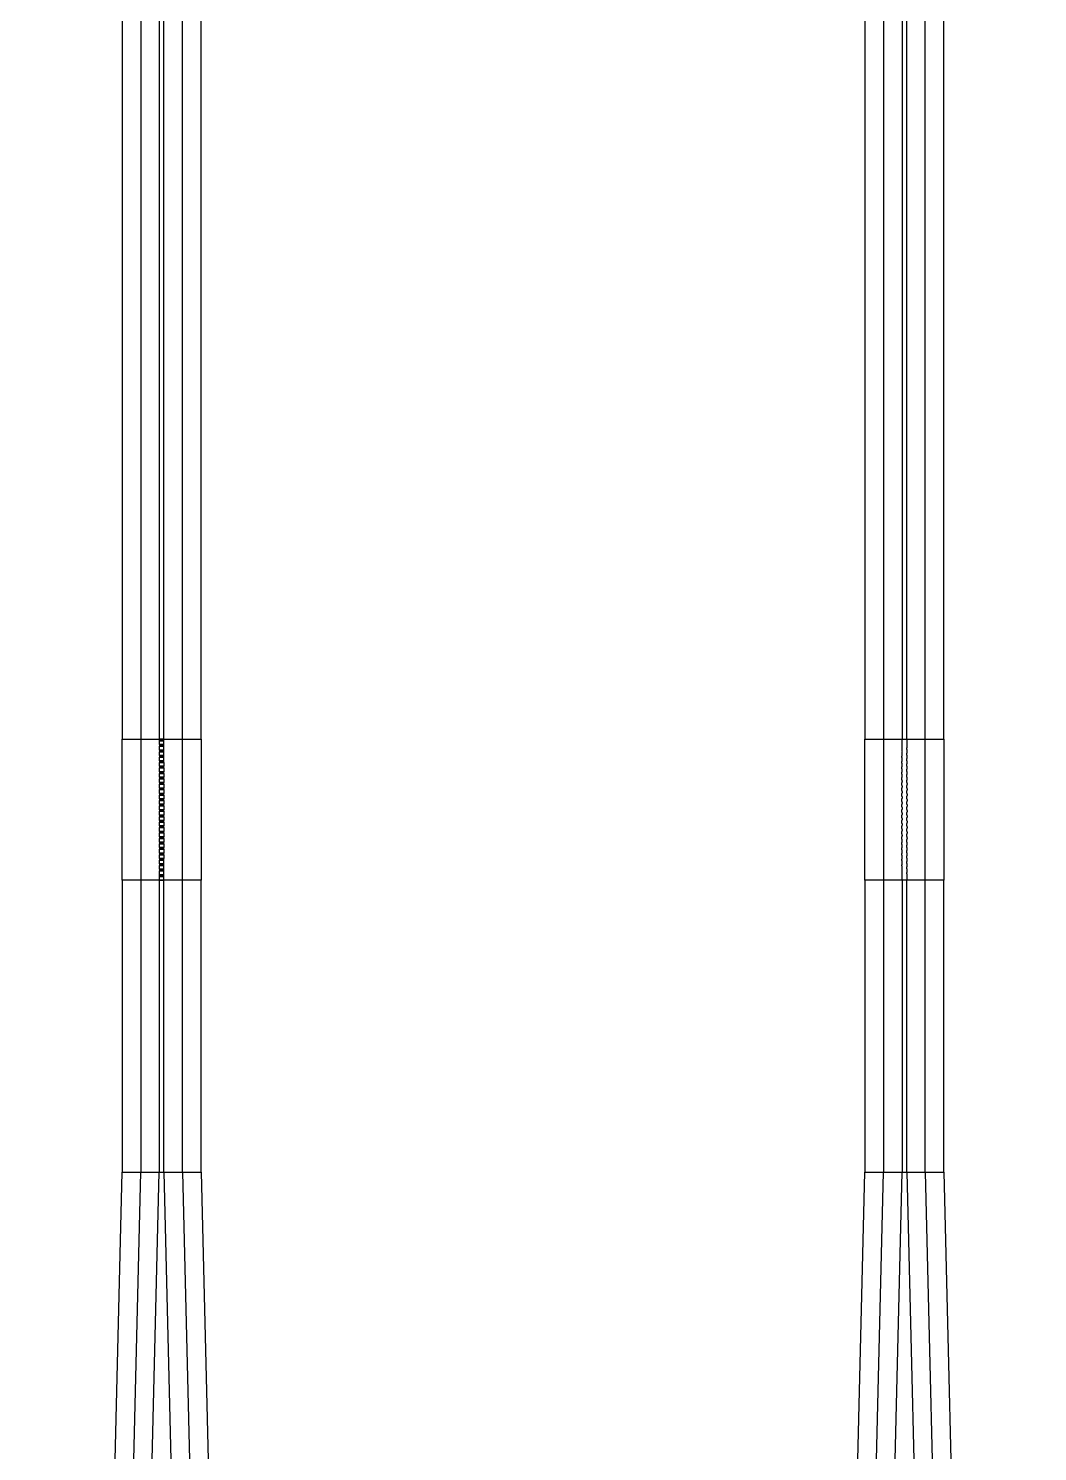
# Model space of a CAD drawing. Extents: x -11 to 251, y -478 to 442.
# Drawn here: x 49.2 to 130.8, y -132.6 to -17.6 of the extents above; entities that cross this region are included whole.
import ezdxf

# ---------------------------------------------------------------- set-up
doc = ezdxf.new("R2010")
doc.units = 0

msp = doc.modelspace()

# ---------------------------------------------------------------- linework, layer by layer
at = {"layer": 'HBSiProtectLayer'}
for points in [[(58.3135, -110), (61.6865, -110), (61.6865, 110), (58.3135, 110)], [(118.3135, -110), (121.6865, -110), (121.6865, 110), (118.3135, 110)], [(61.6865, -110), (69.254, -421), (69.254, -440.987), (50.746, -440.987), (50.746, -421), (58.3135, -110)], [(121.6865, -110), (129.254, -421), (129.254, -440.987), (110.746, -440.987), (110.746, -421), (118.3135, -110)]]:
    msp.add_lwpolyline(points, close=True, dxfattribs=at)
at = {"layer": 'NegLayer'}
for points in [[(56.8135, -75), (63.1865, -75), (63.1865, 75), (56.8135, 75)], [(116.8135, -75), (123.1865, -75), (123.1865, 75), (116.8135, 75)], [(56.8135, -75), (63.1865, -75), (63.1865, -86.388), (56.8135, -86.388)], [(116.8135, -75), (123.1865, -75), (123.1865, -86.388), (116.8135, -86.388)], [(56.8135, -110), (63.1865, -110), (63.1865, -86.388), (56.8135, -86.388)], [(116.8135, -110), (123.1865, -110), (123.1865, -86.388), (116.8135, -86.388)], [(63.1865, -110), (70.754, -421), (70.754, -442.487), (49.246, -442.487), (49.246, -421), (56.8135, -110)], [(123.1865, -110), (130.754, -421), (130.754, -442.487), (109.246, -442.487), (109.246, -421), (116.8135, -110)]]:
    msp.add_lwpolyline(points, close=True, dxfattribs=at)
at = {"layer": 'SiLayer'}
for points in [[(59.8135, -75), (60.1865, -75), (60.1865, 75), (59.8135, 75)], [(119.8135, -75), (120.1865, -75), (120.1865, 75), (119.8135, 75)], [(59.8117, -75.876), (60.1883, -75.876), (60.1883, -75.5694), (59.8117, -75.5694)], [(59.8135, -75.1314), (60.1865, -75.1314), (60.1865, -75), (59.8135, -75)], [(59.8135, -75.438), (60.1865, -75.438), (60.1865, -75.1314), (59.8135, -75.1314)], [(59.8173, -75.5694), (60.1827, -75.5694), (60.1827, -75.438), (59.8173, -75.438)], [(59.8209, -76.0074), (60.1791, -76.0074), (60.1791, -75.876), (59.8209, -75.876)], [(119.8135, -75), (120.1865, -75), (120.1865, -75.01), (120.1865, -75.02), (120.1866, -75.03), (120.1866, -75.04), (120.1867, -75.05), (120.1868, -75.06), (120.1869, -75.07), (120.187, -75.08), (120.1871, -75.09), (120.1872, -75.1), (120.1873, -75.11), (120.1873, -75.12), (120.1874, -75.13), (120.1874, -75.14), (120.1874, -75.15), (120.1873, -75.16), (120.1873, -75.17), (120.1872, -75.18), (120.187, -75.19), (120.1869, -75.2), (120.1867, -75.21), (120.1865, -75.22), (120.1863, -75.23), (120.186, -75.24), (120.1858, -75.25), (120.1855, -75.26), (120.1853, -75.27), (120.185, -75.28), (120.1848, -75.29), (120.1846, -75.3), (120.1845, -75.31), (120.1843, -75.32), (120.1843, -75.33), (120.1842, -75.34), (120.1842, -75.35), (120.1843, -75.36), (120.1844, -75.37), (120.1846, -75.38), (120.1848, -75.39), (120.1851, -75.4), (120.1854, -75.41), (120.1858, -75.42), (120.1862, -75.43), (120.1866, -75.44), (120.1871, -75.45), (120.1875, -75.46), (120.188, -75.47), (120.1884, -75.48), (120.1888, -75.49), (120.1892, -75.5), (120.1895, -75.51), (120.1898, -75.52), (120.1901, -75.53), (120.1902, -75.54), (120.1903, -75.55), (120.1903, -75.56), (120.1903, -75.57), (120.1901, -75.58), (120.1899, -75.59), (120.1896, -75.6), (120.1892, -75.61), (120.1887, -75.62), (120.1882, -75.63), (120.1876, -75.64), (120.187, -75.65), (120.1864, -75.66), (120.1857, -75.67), (120.1851, -75.68), (120.1844, -75.69), (120.1838, -75.7), (120.1832, -75.71), (120.1827, -75.72), (120.1823, -75.73), (120.1819, -75.74), (120.1816, -75.75), (120.1814, -75.76), (120.1813, -75.77), (120.1814, -75.78), (120.1815, -75.79), (120.1818, -75.8), (120.1821, -75.81), (120.1826, -75.82), (120.1831, -75.83), (120.1838, -75.84), (120.1845, -75.85), (120.1853, -75.86), (120.1861, -75.87), (120.187, -75.88), (120.1879, -75.89), (120.1887, -75.9), (120.1896, -75.91), (120.1904, -75.92), (120.1911, -75.93), (120.1918, -75.94), (120.1923, -75.95), (120.1928, -75.96), (120.1932, -75.97), (120.1934, -75.98), (120.1935, -75.99), (120.1934, -76), (120.1932, -76.01), (120.1928, -76.02), (120.1924, -76.03), (120.1918, -76.04), (120.191, -76.05), (120.1902, -76.06), (120.1893, -76.07), (120.1883, -76.08), (120.1873, -76.09), (120.1862, -76.1), (120.1851, -76.11), (120.184, -76.12), (120.183, -76.13), (120.1821, -76.14), (120.1812, -76.15), (120.1804, -76.16), (120.1797, -76.17), (120.1792, -76.18), (120.1788, -76.19), (120.1786, -76.2), (120.1785, -76.21), (120.1786, -76.22), (120.1789, -76.23), (120.1794, -76.24), (120.18, -76.25), (120.1808, -76.26), (120.1817, -76.27), (120.1827, -76.28), (120.1838, -76.29), (120.1851, -76.3), (120.1863, -76.31), (120.1876, -76.32), (120.1889, -76.33), (120.1902, -76.34), (120.1914, -76.35), (120.1926, -76.36), (120.1936, -76.37), (120.1945, -76.38), (120.1953, -76.39), (120.1959, -76.4), (120.1964, -76.41), (120.1966, -76.42), (120.1967, -76.43), (120.1965, -76.44), (120.1961, -76.45), (120.1956, -76.46), (120.1948, -76.47), (120.1939, -76.48), (120.1928, -76.49), (120.1916, -76.5), (120.1903, -76.51), (120.1889, -76.52), (120.1874, -76.53), (120.1859, -76.54), (120.1844, -76.55), (120.1829, -76.56), (120.1815, -76.57), (120.1802, -76.58), (120.1791, -76.59), (120.178, -76.6), (120.1772, -76.61), (120.1765, -76.62), (120.176, -76.63), (120.1758, -76.64), (120.1758, -76.65), (120.176, -76.66), (120.1765, -76.67), (120.1772, -76.68), (120.1781, -76.69), (120.1792, -76.7), (120.1804, -76.71), (120.1819, -76.72), (120.1834, -76.73), (120.1851, -76.74), (120.1868, -76.75), (120.1885, -76.76), (120.1902, -76.77), (120.1919, -76.78), (120.1935, -76.79), (120.195, -76.8), (120.1963, -76.81), (120.1975, -76.82), (120.1984, -76.83), (120.1992, -76.84), (120.1997, -76.85), (120.1999, -76.86), (120.1999, -76.87), (120.1996, -76.88), (120.1991, -76.89), (120.1983, -76.9), (120.1973, -76.91), (120.196, -76.92), (120.1946, -76.93), (120.193, -76.94), (120.1912, -76.95), (120.1894, -76.96), (120.1875, -76.97), (120.1855, -76.98), (120.1836, -76.99), (120.1818, -77), (120.18, -77.01), (120.1784, -77.02), (120.1769, -77.03), (120.1756, -77.04), (120.1746, -77.05), (120.1738, -77.06), (120.1733, -77.07), (120.1731, -77.08), (120.1732, -77.09), (120.1736, -77.1), (120.1742, -77.11), (120.1751, -77.12), (120.1763, -77.13), (120.1778, -77.14), (120.1794, -77.15), (120.1813, -77.16), (120.1832, -77.17), (120.1853, -77.18), (120.1875, -77.19), (120.1896, -77.2), (120.1918, -77.21), (120.1938, -77.22), (120.1958, -77.23), (120.1976, -77.24), (120.1992, -77.25), (120.2006, -77.26), (120.2017, -77.27), (120.2025, -77.28), (120.2031, -77.29), (120.2033, -77.3), (120.2032, -77.31), (120.2028, -77.32), (120.202, -77.33), (120.201, -77.34), (120.1997, -77.35), (120.1981, -77.36), (120.1962, -77.37), (120.1942, -77.38), (120.192, -77.39), (120.1898, -77.4), (120.1874, -77.41), (120.1851, -77.42), (120.1827, -77.43), (120.1805, -77.44), (120.1784, -77.45), (120.1764, -77.46), (120.1747, -77.47), (120.1733, -77.48), (120.1721, -77.49), (120.1712, -77.5), (120.1707, -77.51), (120.1705, -77.52), (120.1707, -77.53), (120.1712, -77.54), (120.1721, -77.55), (120.1733, -77.56), (120.1748, -77.57), (120.1766, -77.58), (120.1786, -77.59), (120.1809, -77.6), (120.1833, -77.61), (120.1858, -77.62), (120.1884, -77.63), (120.191, -77.64), (120.1935, -77.65), (120.196, -77.66), (120.1983, -77.67), (120.2004, -77.68), (120.2022, -77.69), (120.2038, -77.7), (120.2051, -77.71), (120.206, -77.72), (120.2066, -77.73), (120.2067, -77.74), (120.2065, -77.75), (120.2059, -77.76), (120.205, -77.77), (120.2036, -77.78), (120.202, -77.79), (120.2, -77.8), (120.1978, -77.81), (120.1954, -77.82), (120.1928, -77.83), (120.19, -77.84), (120.1873, -77.85), (120.1845, -77.86), (120.1818, -77.87), (120.1791, -77.88), (120.1767, -77.89), (120.1745, -77.9), (120.1725, -77.91), (120.1709, -77.92), (120.1696, -77.93), (120.1686, -77.94), (120.1681, -77.95), (120.168, -77.96), (120.1683, -77.97), (120.169, -77.98), (120.1701, -77.99), (120.1716, -78), (120.1735, -78.01), (120.1756, -78.02), (120.1781, -78.03), (120.1807, -78.04), (120.1836, -78.05), (120.1865, -78.06), (120.1896, -78.07), (120.1926, -78.08), (120.1955, -78.09), (120.1983, -78.1), (120.201, -78.11), (120.2034, -78.12), (120.2055, -78.13), (120.2072, -78.14), (120.2086, -78.15), (120.2096, -78.16), (120.2101, -78.17), (120.2102, -78.18), (120.2099, -78.19), (120.2091, -78.2), (120.2079, -78.21), (120.2062, -78.22), (120.2042, -78.23), (120.2019, -78.24), (120.1993, -78.25), (120.1964, -78.26), (120.1934, -78.27), (120.1902, -78.28), (120.187, -78.29), (120.1838, -78.3), (120.1807, -78.31), (120.1777, -78.32), (120.175, -78.33), (120.1725, -78.34), (120.1703, -78.35), (120.1685, -78.36), (120.1671, -78.37), (120.1661, -78.38), (120.1656, -78.39), (120.1655, -78.4), (120.166, -78.41), (120.1669, -78.42), (120.1683, -78.43), (120.1701, -78.44), (120.1723, -78.45), (120.1749, -78.46), (120.1777, -78.47), (120.1808, -78.48), (120.1841, -78.49), (120.1875, -78.5), (120.191, -78.51), (120.1944, -78.52), (120.1977, -78.53), (120.2009, -78.54), (120.2039, -78.55), (120.2065, -78.56), (120.2088, -78.57), (120.2107, -78.58), (120.2122, -78.59), (120.2132, -78.6), (120.2137, -78.61), (120.2137, -78.62), (120.2132, -78.63), (120.2122, -78.64), (120.2107, -78.65), (120.2088, -78.66), (120.2064, -78.67), (120.2037, -78.68), (120.2007, -78.69), (120.1974, -78.7), (120.1939, -78.71), (120.1903, -78.72), (120.1866, -78.73), (120.183, -78.74), (120.1795, -78.75), (120.1762, -78.76), (120.1731, -78.77), (120.1704, -78.78), (120.168, -78.79), (120.166, -78.8), (120.1646, -78.81), (120.1636, -78.82), (120.1631, -78.83), (120.1632, -78.84), (120.1638, -78.85), (120.165, -78.86), (120.1666, -78.87), (120.1688, -78.88), (120.1713, -78.89), (120.1743, -78.9), (120.1776, -78.91), (120.1811, -78.92), (120.1849, -78.93), (120.1887, -78.94), (120.1926, -78.95), (120.1965, -78.96), (120.2002, -78.97), (120.2037, -78.98), (120.2069, -78.99), (120.2098, -79), (120.2123, -79.01), (120.2144, -79.02), (120.2159, -79.03), (120.2169, -79.04), (120.2174, -79.05), (120.2173, -79.06), (120.2166, -79.07), (120.2153, -79.08), (120.2136, -79.09), (120.2113, -79.1), (120.2086, -79.11), (120.2054, -79.12), (120.2019, -79.13), (120.1982, -79.14), (120.1943, -79.15), (120.1902, -79.16), (120.1862, -79.17), (120.1821, -79.18), (120.1783, -79.19), (120.1746, -79.2), (120.1713, -79.21), (120.1683, -79.22), (120.1657, -79.23), (120.1636, -79.24), (120.1621, -79.25), (120.1611, -79.26), (120.1607, -79.27), (120.161, -79.28), (120.1618, -79.29), (120.1632, -79.3), (120.1651, -79.31), (120.1676, -79.32), (120.1706, -79.33), (120.174, -79.34), (120.1777, -79.35), (120.1817, -79.36), (120.1859, -79.37), (120.1902, -79.38), (120.1944, -79.39), (120.1986, -79.4), (120.2027, -79.41), (120.2064, -79.42), (120.2099, -79.43), (120.2129, -79.44), (120.2155, -79.45), (120.2175, -79.46), (120.219, -79.47), (120.2199, -79.48), (120.2202, -79.49), (120.2198, -79.5), (120.2189, -79.51), (120.2173, -79.52), (120.2152, -79.53), (120.2126, -79.54), (120.2096, -79.55), (120.2061, -79.56), (120.2023, -79.57), (120.1982, -79.58), (120.194, -79.59), (120.1897, -79.6), (120.1854, -79.61), (120.1813, -79.62), (120.1773, -79.63), (120.1735, -79.64), (120.1701, -79.65), (120.1671, -79.66), (120.1646, -79.67), (120.1626, -79.68), (120.1612, -79.69), (120.1604, -79.7), (120.1602, -79.71), (120.1606, -79.72), (120.1616, -79.73), (120.1632, -79.74), (120.1653, -79.75), (120.168, -79.76), (120.1711, -79.77), (120.1746, -79.78), (120.1784, -79.79), (120.1825, -79.8), (120.1867, -79.81), (120.191, -79.82), (120.1953, -79.83), (120.1995, -79.84), (120.2035, -79.85), (120.2072, -79.86), (120.2105, -79.87), (120.2135, -79.88), (120.2159, -79.89), (120.2179, -79.9), (120.2192, -79.91), (120.22, -79.92), (120.2201, -79.93), (120.2197, -79.94), (120.2186, -79.95), (120.217, -79.96), (120.2148, -79.97), (120.212, -79.98), (120.2089, -79.99), (120.2053, -80), (120.2015, -80.01), (120.1974, -80.02), (120.1932, -80.03), (120.1889, -80.04), (120.1846, -80.05), (120.1804, -80.06), (120.1765, -80.07), (120.1728, -80.08), (120.1695, -80.09), (120.1666, -80.1), (120.1642, -80.11), (120.1623, -80.12), (120.161, -80.13), (120.1603, -80.14), (120.1602, -80.15), (120.1607, -80.16), (120.1618, -80.17), (120.1636, -80.18), (120.1658, -80.19), (120.1686, -80.2), (120.1718, -80.21), (120.1753, -80.22), (120.1792, -80.23), (120.1833, -80.24), (120.1876, -80.25), (120.1919, -80.26), (120.1961, -80.27), (120.2003, -80.28), (120.2042, -80.29), (120.2079, -80.3), (120.2111, -80.31), (120.214, -80.32), (120.2164, -80.33), (120.2182, -80.34), (120.2194, -80.35), (120.2201, -80.36), (120.2201, -80.37), (120.2195, -80.38), (120.2183, -80.39), (120.2166, -80.4), (120.2143, -80.41), (120.2114, -80.42), (120.2082, -80.43), (120.2046, -80.44), (120.2007, -80.45), (120.1966, -80.46), (120.1923, -80.47), (120.188, -80.48), (120.1838, -80.49), (120.1796, -80.5), (120.1757, -80.51), (120.1721, -80.52), (120.1689, -80.53), (120.1661, -80.54), (120.1638, -80.55), (120.162, -80.56), (120.1608, -80.57), (120.1602, -80.58), (120.1603, -80.59), (120.1609, -80.6), (120.1621, -80.61), (120.164, -80.62), (120.1663, -80.63), (120.1692, -80.64), (120.1725, -80.65), (120.1761, -80.66), (120.18, -80.67), (120.1842, -80.68), (120.1884, -80.69), (120.1927, -80.7), (120.197, -80.71), (120.2011, -80.72), (120.205, -80.73), (120.2085, -80.74), (120.2117, -80.75), (120.2145, -80.76), (120.2168, -80.77), (120.2185, -80.78), (120.2196, -80.79), (120.2201, -80.8), (120.22, -80.81), (120.2193, -80.82), (120.218, -80.83), (120.2161, -80.84), (120.2137, -80.85), (120.2108, -80.86), (120.2075, -80.87), (120.2038, -80.88), (120.1999, -80.89), (120.1957, -80.9), (120.1914, -80.91), (120.1872, -80.92), (120.1829, -80.93), (120.1788, -80.94), (120.175, -80.95), (120.1714, -80.96), (120.1683, -80.97), (120.1656, -80.98), (120.1634, -80.99), (120.1617, -81), (120.1606, -81.01), (120.1602, -81.02), (120.1603, -81.03), (120.1611, -81.04), (120.1625, -81.05), (120.1644, -81.06), (120.1669, -81.07), (120.1698, -81.08), (120.1732, -81.09), (120.1769, -81.1), (120.1808, -81.11), (120.185, -81.12), (120.1893, -81.13), (120.1936, -81.14), (120.1978, -81.15), (120.2019, -81.16), (120.2057, -81.17), (120.2092, -81.18), (120.2123, -81.19), (120.215, -81.2), (120.2171, -81.21), (120.2187, -81.22), (120.2198, -81.23), (120.2202, -81.24), (120.2199, -81.25), (120.2191, -81.26), (120.2177, -81.27), (120.2157, -81.28), (120.2132, -81.29), (120.2102, -81.3), (120.2068, -81.31), (120.2031, -81.32), (120.1991, -81.33), (120.1949, -81.34), (120.1906, -81.35), (120.1863, -81.36), (120.1821, -81.37), (120.178, -81.38), (120.1742, -81.39), (120.1708, -81.4), (120.1677, -81.41), (120.1651, -81.42), (120.163, -81.43), (120.1614, -81.44), (120.1605, -81.45), (120.1602, -81.46), (120.1604, -81.47), (120.1613, -81.48), (120.1628, -81.49), (120.1648, -81.5), (120.1674, -81.51), (120.1704, -81.52), (120.1739, -81.53), (120.1776, -81.54), (120.1817, -81.55), (120.1859, -81.56), (120.1902, -81.57), (120.1944, -81.58), (120.1986, -81.59), (120.2027, -81.6), (120.2064, -81.61), (120.2099, -81.62), (120.2129, -81.63), (120.2155, -81.64), (120.2175, -81.65), (120.219, -81.66), (120.2199, -81.67), (120.2202, -81.68), (120.2198, -81.69), (120.2189, -81.7), (120.2173, -81.71), (120.2152, -81.72), (120.2126, -81.73), (120.2096, -81.74), (120.2061, -81.75), (120.2023, -81.76), (120.1982, -81.77), (120.194, -81.78), (120.1897, -81.79), (120.1854, -81.8), (120.1813, -81.81), (120.1773, -81.82), (120.1735, -81.83), (120.1701, -81.84), (120.1671, -81.85), (120.1646, -81.86), (120.1626, -81.87), (120.1612, -81.88), (120.1604, -81.89), (120.1602, -81.9), (120.1606, -81.91), (120.1616, -81.92), (120.1632, -81.93), (120.1653, -81.94), (120.168, -81.95), (120.1711, -81.96), (120.1746, -81.97), (120.1784, -81.98), (120.1825, -81.99), (120.1867, -82), (120.191, -82.01), (120.1953, -82.02), (120.1994, -82.03), (120.2033, -82.04), (120.2069, -82.05), (120.2102, -82.06), (120.213, -82.07), (120.2154, -82.08), (120.2172, -82.09), (120.2185, -82.1), (120.2191, -82.11), (120.2192, -82.12), (120.2187, -82.13), (120.2175, -82.14), (120.2159, -82.15), (120.2137, -82.16), (120.211, -82.17), (120.2079, -82.18), (120.2044, -82.19), (120.2007, -82.2), (120.1968, -82.21), (120.1927, -82.22), (120.1886, -82.23), (120.1845, -82.24), (120.1806, -82.25), (120.1769, -82.26), (120.1734, -82.27), (120.1704, -82.28), (120.1677, -82.29), (120.1655, -82.3), (120.1638, -82.31), (120.1626, -82.32), (120.162, -82.33), (120.162, -82.34), (120.1625, -82.35), (120.1636, -82.36), (120.1652, -82.37), (120.1673, -82.38), (120.1699, -82.39), (120.1728, -82.4), (120.1761, -82.41), (120.1796, -82.42), (120.1834, -82.43), (120.1872, -82.44), (120.191, -82.45), (120.1948, -82.46), (120.1985, -82.47), (120.202, -82.48), (120.2052, -82.49), (120.2081, -82.5), (120.2105, -82.51), (120.2125, -82.52), (120.2141, -82.53), (120.2151, -82.54), (120.2156, -82.55), (120.2155, -82.56), (120.2149, -82.57), (120.2138, -82.58), (120.2122, -82.59), (120.2101, -82.6), (120.2076, -82.61), (120.2048, -82.62), (120.2016, -82.63), (120.1982, -82.64), (120.1947, -82.65), (120.191, -82.66), (120.1874, -82.67), (120.1837, -82.68), (120.1803, -82.69), (120.177, -82.7), (120.174, -82.71), (120.1713, -82.72), (120.169, -82.73), (120.1671, -82.74), (120.1657, -82.75), (120.1647, -82.76), (120.1643, -82.77), (120.1644, -82.78), (120.165, -82.79), (120.1661, -82.8), (120.1676, -82.81), (120.1696, -82.82), (120.1719, -82.83), (120.1746, -82.84), (120.1776, -82.85), (120.1808, -82.86), (120.1841, -82.87), (120.1875, -82.88), (120.1909, -82.89), (120.1943, -82.9), (120.1975, -82.91), (120.2006, -82.92), (120.2034, -82.93), (120.2058, -82.94), (120.2079, -82.95), (120.2096, -82.96), (120.2109, -82.97), (120.2117, -82.98), (120.212, -82.99), (120.2119, -83), (120.2112, -83.01), (120.2101, -83.02), (120.2086, -83.03), (120.2067, -83.04), (120.2044, -83.05), (120.2019, -83.06), (120.199, -83.07), (120.196, -83.08), (120.1928, -83.09), (120.1896, -83.1), (120.1864, -83.11), (120.1832, -83.12), (120.1802, -83.13), (120.1773, -83.14), (120.1747, -83.15), (120.1724, -83.16), (120.1705, -83.17), (120.1689, -83.18), (120.1677, -83.19), (120.167, -83.2), (120.1667, -83.21), (120.1669, -83.22), (120.1675, -83.23), (120.1685, -83.24), (120.17, -83.25), (120.1718, -83.26), (120.1739, -83.27), (120.1763, -83.28), (120.179, -83.29), (120.1818, -83.3), (120.1848, -83.31), (120.1878, -83.32), (120.1907, -83.33), (120.1937, -83.34), (120.1965, -83.35), (120.1991, -83.36), (120.2014, -83.37), (120.2035, -83.38), (120.2053, -83.39), (120.2067, -83.4), (120.2077, -83.41), (120.2083, -83.42), (120.2085, -83.43), (120.2083, -83.44), (120.2076, -83.45), (120.2066, -83.46), (120.2052, -83.47), (120.2035, -83.48), (120.2014, -83.49), (120.1991, -83.5), (120.1966, -83.51), (120.194, -83.52), (120.1912, -83.53), (120.1884, -83.54), (120.1856, -83.55), (120.1829, -83.56), (120.1803, -83.57), (120.1779, -83.58), (120.1757, -83.59), (120.1737, -83.6), (120.1721, -83.61), (120.1708, -83.62), (120.1699, -83.63), (120.1694, -83.64), (120.1692, -83.65), (120.1695, -83.66), (120.1701, -83.67), (120.171, -83.68), (120.1724, -83.69), (120.174, -83.7), (120.1759, -83.71), (120.178, -83.72), (120.1803, -83.73), (120.1828, -83.74), (120.1853, -83.75), (120.1879, -83.76), (120.1904, -83.77), (120.1929, -83.78), (120.1953, -83.79), (120.1975, -83.8), (120.1994, -83.81), (120.2011, -83.82), (120.2026, -83.83), (120.2037, -83.84), (120.2045, -83.85), (120.2049, -83.86), (120.205, -83.87), (120.2047, -83.88), (120.2041, -83.89), (120.2032, -83.9), (120.2019, -83.91), (120.2004, -83.92), (120.1986, -83.93), (120.1966, -83.94), (120.1944, -83.95), (120.1921, -83.96), (120.1898, -83.97), (120.1874, -83.98), (120.1851, -83.99), (120.1828, -84), (120.1806, -84.01), (120.1786, -84.02), (120.1768, -84.03), (120.1753, -84.04), (120.174, -84.05), (120.1729, -84.06), (120.1722, -84.07), (120.1719, -84.08), (120.1718, -84.09), (120.1721, -84.1), (120.1727, -84.11), (120.1735, -84.12), (120.1747, -84.13), (120.1761, -84.14), (120.1778, -84.15), (120.1796, -84.16), (120.1815, -84.17), (120.1836, -84.18), (120.1857, -84.19), (120.1879, -84.2), (120.19, -84.21), (120.192, -84.22), (120.194, -84.23), (120.1958, -84.24), (120.1973, -84.25), (120.1987, -84.26), (120.1999, -84.27), (120.2007, -84.28), (120.2013, -84.29), (120.2016, -84.3), (120.2016, -84.31), (120.2013, -84.32), (120.2007, -84.33), (120.1999, -84.34), (120.1988, -84.35), (120.1975, -84.36), (120.1959, -84.37), (120.1943, -84.38), (120.1925, -84.39), (120.1906, -84.4), (120.1886, -84.41), (120.1867, -84.42), (120.1848, -84.43), (120.1829, -84.44), (120.1812, -84.45), (120.1796, -84.46), (120.1782, -84.47), (120.177, -84.48), (120.176, -84.49), (120.1752, -84.5), (120.1747, -84.51), (120.1745, -84.52), (120.1745, -84.53), (120.1748, -84.54), (120.1753, -84.55), (120.1761, -84.56), (120.177, -84.57), (120.1782, -84.58), (120.1796, -84.59), (120.1811, -84.6), (120.1827, -84.61), (120.1844, -84.62), (120.1861, -84.63), (120.1878, -84.64), (120.1895, -84.65), (120.1911, -84.66), (120.1926, -84.67), (120.194, -84.68), (120.1952, -84.69), (120.1962, -84.7), (120.1971, -84.71), (120.1977, -84.72), (120.1981, -84.73), (120.1983, -84.74), (120.1982, -84.75), (120.1979, -84.76), (120.1974, -84.77), (120.1967, -84.78), (120.1958, -84.79), (120.1947, -84.8), (120.1935, -84.81), (120.1922, -84.82), (120.1907, -84.83), (120.1892, -84.84), (120.1877, -84.85), (120.1862, -84.86), (120.1847, -84.87), (120.1833, -84.88), (120.182, -84.89), (120.1808, -84.9), (120.1797, -84.91), (120.1788, -84.92), (120.1781, -84.93), (120.1776, -84.94), (120.1773, -84.95), (120.1771, -84.96), (120.1772, -84.97), (120.1775, -84.98), (120.1779, -84.99), (120.1786, -85), (120.1794, -85.01), (120.1803, -85.02), (120.1814, -85.03), (120.1825, -85.04), (120.1838, -85.05), (120.185, -85.06), (120.1863, -85.07), (120.1876, -85.08), (120.1888, -85.09), (120.19, -85.1), (120.1911, -85.11), (120.1921, -85.12), (120.193, -85.13), (120.1937, -85.14), (120.1943, -85.15), (120.1947, -85.16), (120.195, -85.17), (120.195, -85.18), (120.1949, -85.19), (120.1947, -85.2), (120.1943, -85.21), (120.1937, -85.22), (120.193, -85.23), (120.1922, -85.24), (120.1913, -85.25), (120.1903, -85.26), (120.1892, -85.27), (120.1881, -85.28), (120.1871, -85.29), (120.186, -85.3), (120.1849, -85.31), (120.184, -85.32), (120.183, -85.33), (120.1822, -85.34), (120.1815, -85.35), (120.1809, -85.36), (120.1805, -85.37), (120.1801, -85.38), (120.18, -85.39), (120.1799, -85.4), (120.18, -85.41), (120.1803, -85.42), (120.1806, -85.43), (120.1811, -85.44), (120.1817, -85.45), (120.1823, -85.46), (120.1831, -85.47), (120.1839, -85.48), (120.1847, -85.49), (120.1856, -85.5), (120.1865, -85.51), (120.1873, -85.52), (120.1881, -85.53), (120.1889, -85.54), (120.1896, -85.55), (120.1902, -85.56), (120.1908, -85.57), (120.1912, -85.58), (120.1915, -85.59), (120.1918, -85.6), (120.1919, -85.61), (120.1919, -85.62), (120.1918, -85.63), (120.1915, -85.64), (120.1912, -85.65), (120.1908, -85.66), (120.1904, -85.67), (120.1898, -85.68), (120.1892, -85.69), (120.1886, -85.7), (120.188, -85.71), (120.1873, -85.72), (120.1866, -85.73), (120.186, -85.74), (120.1854, -85.75), (120.1848, -85.76), (120.1843, -85.77), (120.1839, -85.78), (120.1835, -85.79), (120.1832, -85.8), (120.183, -85.81), (120.1828, -85.82), (120.1828, -85.83), (120.1828, -85.84), (120.1829, -85.85), (120.1831, -85.86), (120.1833, -85.87), (120.1836, -85.88), (120.184, -85.89), (120.1843, -85.9), (120.1848, -85.91), (120.1852, -85.92), (120.1856, -85.93), (120.1861, -85.94), (120.1865, -85.95), (120.1869, -85.96), (120.1873, -85.97), (120.1877, -85.98), (120.188, -85.99), (120.1883, -86), (120.1885, -86.01), (120.1886, -86.02), (120.1888, -86.03), (120.1888, -86.04), (120.1888, -86.05), (120.1888, -86.06), (120.1887, -86.07), (120.1885, -86.08), (120.1884, -86.09), (120.1882, -86.1), (120.1879, -86.11), (120.1877, -86.12), (120.1874, -86.13), (120.1872, -86.14), (120.1869, -86.15), (120.1867, -86.16), (120.1865, -86.17), (120.1863, -86.18), (120.1861, -86.19), (120.1859, -86.2), (120.1858, -86.21), (120.1857, -86.22), (120.1857, -86.23), (120.1856, -86.24), (120.1856, -86.25), (120.1857, -86.26), (120.1857, -86.27), (120.1858, -86.28), (120.1858, -86.29), (120.1859, -86.3), (120.186, -86.31), (120.1861, -86.32), (120.1862, -86.33), (120.1863, -86.34), (120.1864, -86.35), (120.1864, -86.36), (120.1865, -86.37), (120.1865, -86.38), (120.1865, -86.388), (119.8135, -86.388), (119.8135, -86.38), (119.8135, -86.37), (119.8136, -86.36), (119.8136, -86.35), (119.8137, -86.34), (119.8138, -86.33), (119.8139, -86.32), (119.814, -86.31), (119.8141, -86.3), (119.8142, -86.29), (119.8142, -86.28), (119.8143, -86.27), (119.8143, -86.26), (119.8144, -86.25), (119.8144, -86.24), (119.8143, -86.23), (119.8143, -86.22), (119.8142, -86.21), (119.8141, -86.2), (119.8139, -86.19), (119.8137, -86.18), (119.8135, -86.17), (119.8133, -86.16), (119.8131, -86.15), (119.8128, -86.14), (119.8126, -86.13), (119.8123, -86.12), (119.8121, -86.11), (119.8118, -86.1), (119.8116, -86.09), (119.8115, -86.08), (119.8113, -86.07), (119.8112, -86.06), (119.8112, -86.05), (119.8112, -86.04), (119.8112, -86.03), (119.8114, -86.02), (119.8115, -86.01), (119.8117, -86), (119.812, -85.99), (119.8123, -85.98), (119.8127, -85.97), (119.8131, -85.96), (119.8135, -85.95), (119.8139, -85.94), (119.8144, -85.93), (119.8148, -85.92), (119.8152, -85.91), (119.8157, -85.9), (119.816, -85.89), (119.8164, -85.88), (119.8167, -85.87), (119.8169, -85.86), (119.8171, -85.85), (119.8172, -85.84), (119.8172, -85.83), (119.8172, -85.82), (119.817, -85.81), (119.8168, -85.8), (119.8165, -85.79), (119.8161, -85.78), (119.8157, -85.77), (119.8152, -85.76), (119.8146, -85.75), (119.814, -85.74), (119.8134, -85.73), (119.8127, -85.72), (119.812, -85.71), (119.8114, -85.7), (119.8108, -85.69), (119.8102, -85.68), (119.8096, -85.67), (119.8092, -85.66), (119.8088, -85.65), (119.8085, -85.64), (119.8082, -85.63), (119.8081, -85.62), (119.8081, -85.61), (119.8082, -85.6), (119.8085, -85.59), (119.8088, -85.58), (119.8092, -85.57), (119.8098, -85.56), (119.8104, -85.55), (119.8111, -85.54), (119.8119, -85.53), (119.8127, -85.52), (119.8135, -85.51), (119.8144, -85.5), (119.8153, -85.49), (119.8161, -85.48), (119.8169, -85.47), (119.8177, -85.46), (119.8183, -85.45), (119.8189, -85.44), (119.8194, -85.43), (119.8197, -85.42), (119.82, -85.41), (119.8201, -85.4), (119.82, -85.39), (119.8199, -85.38), (119.8195, -85.37), (119.8191, -85.36), (119.8185, -85.35), (119.8178, -85.34), (119.817, -85.33), (119.816, -85.32), (119.8151, -85.31), (119.814, -85.3), (119.8129, -85.29), (119.8119, -85.28), (119.8108, -85.27), (119.8097, -85.26), (119.8087, -85.25), (119.8078, -85.24), (119.807, -85.23), (119.8063, -85.22), (119.8057, -85.21), (119.8053, -85.2), (119.8051, -85.19), (119.805, -85.18), (119.805, -85.17), (119.8053, -85.16), (119.8057, -85.15), (119.8063, -85.14), (119.807, -85.13), (119.8079, -85.12), (119.8089, -85.11), (119.81, -85.1), (119.8112, -85.09), (119.8124, -85.08), (119.8137, -85.07), (119.815, -85.06), (119.8162, -85.05), (119.8175, -85.04), (119.8186, -85.03), (119.8197, -85.02), (119.8206, -85.01), (119.8214, -85), (119.8221, -84.99), (119.8225, -84.98), (119.8228, -84.97), (119.8229, -84.96), (119.8227, -84.95), (119.8224, -84.94), (119.8219, -84.93), (119.8212, -84.92), (119.8203, -84.91), (119.8192, -84.9), (119.818, -84.89), (119.8167, -84.88), (119.8153, -84.87), (119.8138, -84.86), (119.8123, -84.85), (119.8108, -84.84), (119.8093, -84.83), (119.8078, -84.82), (119.8065, -84.81), (119.8053, -84.8), (119.8042, -84.79), (119.8033, -84.78), (119.8026, -84.77), (119.8021, -84.76), (119.8018, -84.75), (119.8017, -84.74), (119.8019, -84.73), (119.8023, -84.72), (119.8029, -84.71), (119.8038, -84.7), (119.8048, -84.69), (119.806, -84.68), (119.8074, -84.67), (119.8089, -84.66), (119.8105, -84.65), (119.8122, -84.64), (119.8139, -84.63), (119.8156, -84.62), (119.8173, -84.61), (119.8189, -84.6), (119.8204, -84.59), (119.8218, -84.58), (119.823, -84.57), (119.8239, -84.56), (119.8247, -84.55), (119.8252, -84.54), (119.8255, -84.53), (119.8255, -84.52), (119.8253, -84.51), (119.8248, -84.5), (119.824, -84.49), (119.823, -84.48), (119.8218, -84.47), (119.8204, -84.46), (119.8188, -84.45), (119.8171, -84.44), (119.8152, -84.43), (119.8133, -84.42), (119.8114, -84.41), (119.8094, -84.4), (119.8075, -84.39), (119.8057, -84.38), (119.8041, -84.37), (119.8025, -84.36), (119.8012, -84.35), (119.8001, -84.34), (119.7993, -84.33), (119.7987, -84.32), (119.7984, -84.31), (119.7984, -84.3), (119.7987, -84.29), (119.7993, -84.28), (119.8001, -84.27), (119.8013, -84.26), (119.8027, -84.25), (119.8042, -84.24), (119.806, -84.23), (119.808, -84.22), (119.81, -84.21), (119.8121, -84.2), (119.8143, -84.19), (119.8164, -84.18), (119.8185, -84.17), (119.8204, -84.16), (119.8222, -84.15), (119.8239, -84.14), (119.8253, -84.13), (119.8265, -84.12), (119.8273, -84.11), (119.8279, -84.1), (119.8282, -84.09), (119.8281, -84.08), (119.8278, -84.07), (119.8271, -84.06), (119.826, -84.05), (119.8247, -84.04), (119.8232, -84.03), (119.8214, -84.02), (119.8194, -84.01), (119.8172, -84), (119.8149, -83.99), (119.8126, -83.98), (119.8102, -83.97), (119.8079, -83.96), (119.8056, -83.95), (119.8034, -83.94), (119.8014, -83.93), (119.7996, -83.92), (119.7981, -83.91), (119.7968, -83.9), (119.7959, -83.89), (119.7953, -83.88), (119.795, -83.87), (119.7951, -83.86), (119.7955, -83.85), (119.7963, -83.84), (119.7974, -83.83), (119.7989, -83.82), (119.8006, -83.81), (119.8025, -83.8), (119.8047, -83.79), (119.8071, -83.78), (119.8096, -83.77), (119.8121, -83.76), (119.8147, -83.75), (119.8172, -83.74), (119.8197, -83.73), (119.822, -83.72), (119.8241, -83.71), (119.826, -83.7), (119.8276, -83.69), (119.829, -83.68), (119.8299, -83.67), (119.8305, -83.66), (119.8308, -83.65), (119.8306, -83.64), (119.8301, -83.63), (119.8292, -83.62), (119.8279, -83.61), (119.8263, -83.6), (119.8243, -83.59), (119.8221, -83.58), (119.8197, -83.57), (119.8171, -83.56), (119.8144, -83.55), (119.8116, -83.54), (119.8088, -83.53), (119.806, -83.52), (119.8034, -83.51), (119.8009, -83.5), (119.7986, -83.49), (119.7965, -83.48), (119.7948, -83.47), (119.7934, -83.46), (119.7924, -83.45), (119.7917, -83.44), (119.7915, -83.43), (119.7917, -83.42), (119.7923, -83.41), (119.7933, -83.4), (119.7947, -83.39), (119.7965, -83.38), (119.7986, -83.37), (119.8009, -83.36), (119.8035, -83.35), (119.8063, -83.34), (119.8093, -83.33), (119.8122, -83.32), (119.8152, -83.31), (119.8182, -83.3), (119.821, -83.29), (119.8237, -83.28), (119.8261, -83.27), (119.8282, -83.26), (119.83, -83.25), (119.8315, -83.24), (119.8325, -83.23), (119.8331, -83.22), (119.8333, -83.21), (119.833, -83.2), (119.8323, -83.19), (119.8311, -83.18), (119.8295, -83.17), (119.8276, -83.16), (119.8253, -83.15), (119.8227, -83.14), (119.8198, -83.13), (119.8168, -83.12), (119.8136, -83.11), (119.8104, -83.1), (119.8072, -83.09), (119.804, -83.08), (119.801, -83.07), (119.7981, -83.06), (119.7956, -83.05), (119.7933, -83.04), (119.7914, -83.03), (119.7899, -83.02), (119.7888, -83.01), (119.7881, -83), (119.788, -82.99), (119.7883, -82.98), (119.7891, -82.97), (119.7904, -82.96), (119.7921, -82.95), (119.7942, -82.94), (119.7966, -82.93), (119.7994, -82.92), (119.8025, -82.91), (119.8057, -82.9), (119.8091, -82.89), (119.8125, -82.88), (119.8159, -82.87), (119.8192, -82.86), (119.8224, -82.85), (119.8254, -82.84), (119.8281, -82.83), (119.8304, -82.82), (119.8324, -82.81), (119.8339, -82.8), (119.835, -82.79), (119.8356, -82.78), (119.8357, -82.77), (119.8353, -82.76), (119.8343, -82.75), (119.8329, -82.74), (119.831, -82.73), (119.8287, -82.72), (119.826, -82.71), (119.823, -82.7), (119.8197, -82.69), (119.8163, -82.68), (119.8126, -82.67), (119.809, -82.66), (119.8053, -82.65), (119.8018, -82.64), (119.7984, -82.63), (119.7952, -82.62), (119.7924, -82.61), (119.7899, -82.6), (119.7878, -82.59), (119.7862, -82.58), (119.7851, -82.57), (119.7845, -82.56), (119.7844, -82.55), (119.7849, -82.54), (119.7859, -82.53), (119.7875, -82.52), (119.7895, -82.51), (119.7919, -82.5), (119.7948, -82.49), (119.798, -82.48), (119.8015, -82.47), (119.8052, -82.46), (119.809, -82.45), (119.8128, -82.44), (119.8166, -82.43), (119.8204, -82.42), (119.8239, -82.41), (119.8272, -82.4), (119.8301, -82.39), (119.8327, -82.38), (119.8348, -82.37), (119.8364, -82.36), (119.8375, -82.35), (119.838, -82.34), (119.838, -82.33), (119.8374, -82.32), (119.8362, -82.31), (119.8345, -82.3), (119.8323, -82.29), (119.8296, -82.28), (119.8266, -82.27), (119.8231, -82.26), (119.8194, -82.25), (119.8155, -82.24), (119.8114, -82.23), (119.8073, -82.22), (119.8032, -82.21), (119.7993, -82.2), (119.7956, -82.19), (119.7921, -82.18), (119.789, -82.17), (119.7863, -82.16), (119.7841, -82.15), (119.7825, -82.14), (119.7813, -82.13), (119.7808, -82.12), (119.7809, -82.11), (119.7815, -82.1), (119.7828, -82.09), (119.7846, -82.08), (119.787, -82.07), (119.7898, -82.06), (119.7931, -82.05), (119.7967, -82.04), (119.8006, -82.03), (119.8047, -82.02), (119.809, -82.01), (119.8133, -82), (119.8175, -81.99), (119.8216, -81.98), (119.8254, -81.97), (119.8289, -81.96), (119.832, -81.95), (119.8347, -81.94), (119.8368, -81.93), (119.8384, -81.92), (119.8394, -81.91), (119.8398, -81.9), (119.8396, -81.89), (119.8388, -81.88), (119.8374, -81.87), (119.8354, -81.86), (119.8329, -81.85), (119.8299, -81.84), (119.8265, -81.83), (119.8227, -81.82), (119.8187, -81.81), (119.8146, -81.8), (119.8103, -81.79), (119.806, -81.78), (119.8018, -81.77), (119.7977, -81.76), (119.7939, -81.75), (119.7904, -81.74), (119.7874, -81.73), (119.7848, -81.72), (119.7827, -81.71), (119.7811, -81.7), (119.7802, -81.69), (119.7798, -81.68), (119.7801, -81.67), (119.781, -81.66), (119.7825, -81.65), (119.7845, -81.64), (119.7871, -81.63), (119.7901, -81.62), (119.7936, -81.61), (119.7973, -81.6), (119.8014, -81.59), (119.8056, -81.58), (119.8098, -81.57), (119.8141, -81.56), (119.8183, -81.55), (119.8224, -81.54), (119.8261, -81.53), (119.8296, -81.52), (119.8326, -81.51), (119.8352, -81.5), (119.8372, -81.49), (119.8387, -81.48), (119.8396, -81.47), (119.8398, -81.46), (119.8395, -81.45), (119.8386, -81.44), (119.837, -81.43), (119.8349, -81.42), (119.8323, -81.41), (119.8292, -81.4), (119.8258, -81.39), (119.822, -81.38), (119.8179, -81.37), (119.8137, -81.36), (119.8094, -81.35), (119.8051, -81.34), (119.8009, -81.33), (119.7969, -81.32), (119.7932, -81.31), (119.7898, -81.3), (119.7868, -81.29), (119.7843, -81.28), (119.7823, -81.27), (119.7809, -81.26), (119.7801, -81.25), (119.7798, -81.24), (119.7802, -81.23), (119.7813, -81.22), (119.7829, -81.21), (119.785, -81.2), (119.7877, -81.19), (119.7908, -81.18), (119.7943, -81.17), (119.7981, -81.16), (119.8022, -81.15), (119.8064, -81.14), (119.8107, -81.13), (119.815, -81.12), (119.8192, -81.11), (119.8231, -81.1), (119.8268, -81.09), (119.8302, -81.08), (119.8331, -81.07), (119.8356, -81.06), (119.8375, -81.05), (119.8389, -81.04), (119.8397, -81.03), (119.8398, -81.02), (119.8394, -81.01), (119.8383, -81), (119.8366, -80.99), (119.8344, -80.98), (119.8317, -80.97), (119.8286, -80.96), (119.825, -80.95), (119.8212, -80.94), (119.8171, -80.93), (119.8128, -80.92), (119.8086, -80.91), (119.8043, -80.9), (119.8001, -80.89), (119.7962, -80.88), (119.7925, -80.87), (119.7892, -80.86), (119.7863, -80.85), (119.7839, -80.84), (119.782, -80.83), (119.7807, -80.82), (119.78, -80.81), (119.7799, -80.8), (119.7804, -80.79), (119.7815, -80.78), (119.7832, -80.77), (119.7855, -80.76), (119.7883, -80.75), (119.7915, -80.74), (119.795, -80.73), (119.7989, -80.72), (119.803, -80.71), (119.8073, -80.7), (119.8116, -80.69), (119.8158, -80.68), (119.82, -80.67), (119.8239, -80.66), (119.8275, -80.65), (119.8308, -80.64), (119.8337, -80.63), (119.836, -80.62), (119.8379, -80.61), (119.8391, -80.6), (119.8397, -80.59), (119.8398, -80.58), (119.8392, -80.57), (119.838, -80.56), (119.8362, -80.55), (119.8339, -80.54), (119.8311, -80.53), (119.8279, -80.52), (119.8243, -80.51), (119.8204, -80.5), (119.8162, -80.49), (119.812, -80.48), (119.8077, -80.47), (119.8034, -80.46), (119.7993, -80.45), (119.7954, -80.44), (119.7918, -80.43), (119.7886, -80.42), (119.7857, -80.41), (119.7834, -80.4), (119.7817, -80.39), (119.7805, -80.38), (119.7799, -80.37), (119.7799, -80.36), (119.7806, -80.35), (119.7818, -80.34), (119.7836, -80.33), (119.786, -80.32), (119.7889, -80.31), (119.7921, -80.3), (119.7958, -80.29), (119.7997, -80.28), (119.8039, -80.27), (119.8081, -80.26), (119.8124, -80.25), (119.8167, -80.24), (119.8208, -80.23), (119.8247, -80.22), (119.8282, -80.21), (119.8314, -80.2), (119.8342, -80.19), (119.8364, -80.18), (119.8382, -80.17), (119.8393, -80.16), (119.8398, -80.15), (119.8397, -80.14), (119.839, -80.13), (119.8377, -80.12), (119.8358, -80.11), (119.8334, -80.1), (119.8305, -80.09), (119.8272, -80.08), (119.8235, -80.07), (119.8196, -80.06), (119.8154, -80.05), (119.8111, -80.04), (119.8068, -80.03), (119.8026, -80.02), (119.7985, -80.01), (119.7947, -80), (119.7911, -79.99), (119.788, -79.98), (119.7852, -79.97), (119.783, -79.96), (119.7814, -79.95), (119.7803, -79.94), (119.7799, -79.93), (119.78, -79.92), (119.7808, -79.91), (119.7821, -79.9), (119.7841, -79.89), (119.7865, -79.88), (119.7895, -79.87), (119.7928, -79.86), (119.7965, -79.85), (119.8005, -79.84), (119.8047, -79.83), (119.809, -79.82), (119.8133, -79.81), (119.8175, -79.8), (119.8216, -79.79), (119.8254, -79.78), (119.8289, -79.77), (119.832, -79.76), (119.8347, -79.75), (119.8368, -79.74), (119.8384, -79.73), (119.8394, -79.72), (119.8398, -79.71), (119.8396, -79.7), (119.8388, -79.69), (119.8374, -79.68), (119.8354, -79.67), (119.8329, -79.66), (119.8299, -79.65), (119.8265, -79.64), (119.8227, -79.63), (119.8187, -79.62), (119.8146, -79.61), (119.8103, -79.6), (119.806, -79.59), (119.8018, -79.58), (119.7977, -79.57), (119.7939, -79.56), (119.7904, -79.55), (119.7874, -79.54), (119.7848, -79.53), (119.7827, -79.52), (119.7811, -79.51), (119.7802, -79.5), (119.7798, -79.49), (119.7801, -79.48), (119.781, -79.47), (119.7825, -79.46), (119.7845, -79.45), (119.7871, -79.44), (119.7901, -79.43), (119.7936, -79.42), (119.7973, -79.41), (119.8014, -79.4), (119.8056, -79.39), (119.8098, -79.38), (119.8141, -79.37), (119.8183, -79.36), (119.8223, -79.35), (119.826, -79.34), (119.8294, -79.33), (119.8324, -79.32), (119.8349, -79.31), (119.8368, -79.3), (119.8382, -79.29), (119.839, -79.28), (119.8393, -79.27), (119.8389, -79.26), (119.8379, -79.25), (119.8364, -79.24), (119.8343, -79.23), (119.8317, -79.22), (119.8287, -79.21), (119.8254, -79.2), (119.8217, -79.19), (119.8179, -79.18), (119.8138, -79.17), (119.8098, -79.16), (119.8057, -79.15), (119.8018, -79.14), (119.7981, -79.13), (119.7946, -79.12), (119.7914, -79.11), (119.7887, -79.1), (119.7864, -79.09), (119.7847, -79.08), (119.7834, -79.07), (119.7827, -79.06), (119.7826, -79.05), (119.7831, -79.04), (119.7841, -79.03), (119.7856, -79.02), (119.7877, -79.01), (119.7902, -79), (119.7931, -78.99), (119.7963, -78.98), (119.7998, -78.97), (119.8035, -78.96), (119.8074, -78.95), (119.8113, -78.94), (119.8151, -78.93), (119.8189, -78.92), (119.8224, -78.91), (119.8257, -78.9), (119.8287, -78.89), (119.8312, -78.88), (119.8334, -78.87), (119.835, -78.86), (119.8362, -78.85), (119.8368, -78.84), (119.8369, -78.83), (119.8364, -78.82), (119.8354, -78.81), (119.834, -78.8), (119.832, -78.79), (119.8296, -78.78), (119.8269, -78.77), (119.8238, -78.76), (119.8205, -78.75), (119.817, -78.74), (119.8134, -78.73), (119.8097, -78.72), (119.8061, -78.71), (119.8026, -78.7), (119.7993, -78.69), (119.7963, -78.68), (119.7936, -78.67), (119.7912, -78.66), (119.7893, -78.65), (119.7878, -78.64), (119.7868, -78.63), (119.7863, -78.62), (119.7863, -78.61), (119.7868, -78.6), (119.7878, -78.59), (119.7893, -78.58), (119.7912, -78.57), (119.7935, -78.56), (119.7961, -78.55), (119.7991, -78.54), (119.8023, -78.53), (119.8056, -78.52), (119.809, -78.51), (119.8125, -78.5), (119.8159, -78.49), (119.8192, -78.48), (119.8223, -78.47), (119.8251, -78.46), (119.8277, -78.45), (119.8299, -78.44), (119.8317, -78.43), (119.8331, -78.42), (119.834, -78.41), (119.8345, -78.4), (119.8344, -78.39), (119.8339, -78.38), (119.8329, -78.37), (119.8315, -78.36), (119.8297, -78.35), (119.8275, -78.34), (119.825, -78.33), (119.8223, -78.32), (119.8193, -78.31), (119.8162, -78.3), (119.813, -78.29), (119.8098, -78.28), (119.8066, -78.27), (119.8036, -78.26), (119.8007, -78.25), (119.7981, -78.24), (119.7958, -78.23), (119.7938, -78.22), (119.7921, -78.21), (119.7909, -78.2), (119.7901, -78.19), (119.7898, -78.18), (119.7899, -78.17), (119.7904, -78.16), (119.7914, -78.15), (119.7928, -78.14), (119.7945, -78.13), (119.7966, -78.12), (119.799, -78.11), (119.8017, -78.1), (119.8045, -78.09), (119.8074, -78.08), (119.8104, -78.07), (119.8135, -78.06), (119.8164, -78.05), (119.8193, -78.04), (119.8219, -78.03), (119.8244, -78.02), (119.8265, -78.01), (119.8284, -78), (119.8299, -77.99), (119.831, -77.98), (119.8317, -77.97), (119.832, -77.96), (119.8319, -77.95), (119.8314, -77.94), (119.8304, -77.93), (119.8291, -77.92), (119.8275, -77.91), (119.8255, -77.9), (119.8233, -77.89), (119.8209, -77.88), (119.8182, -77.87), (119.8155, -77.86), (119.8127, -77.85), (119.81, -77.84), (119.8072, -77.83), (119.8046, -77.82), (119.8022, -77.81), (119.8, -77.8), (119.798, -77.79), (119.7964, -77.78), (119.795, -77.77), (119.7941, -77.76), (119.7935, -77.75), (119.7933, -77.74), (119.7934, -77.73), (119.794, -77.72), (119.7949, -77.71), (119.7962, -77.7), (119.7978, -77.69), (119.7996, -77.68), (119.8017, -77.67), (119.804, -77.66), (119.8065, -77.65), (119.809, -77.64), (119.8116, -77.63), (119.8142, -77.62), (119.8167, -77.61), (119.8191, -77.6), (119.8214, -77.59), (119.8234, -77.58), (119.8252, -77.57), (119.8267, -77.56), (119.8279, -77.55), (119.8288, -77.54), (119.8293, -77.53), (119.8295, -77.52), (119.8293, -77.51), (119.8288, -77.5), (119.8279, -77.49), (119.8267, -77.48), (119.8253, -77.47), (119.8236, -77.46), (119.8216, -77.45), (119.8195, -77.44), (119.8173, -77.43), (119.8149, -77.42), (119.8126, -77.41), (119.8102, -77.4), (119.808, -77.39), (119.8058, -77.38), (119.8038, -77.37), (119.8019, -77.36), (119.8003, -77.35), (119.799, -77.34), (119.798, -77.33), (119.7972, -77.32), (119.7968, -77.31), (119.7967, -77.3), (119.7969, -77.29), (119.7975, -77.28), (119.7983, -77.27), (119.7994, -77.26), (119.8008, -77.25), (119.8024, -77.24), (119.8042, -77.23), (119.8062, -77.22), (119.8082, -77.21), (119.8104, -77.2), (119.8125, -77.19), (119.8147, -77.18), (119.8168, -77.17), (119.8187, -77.16), (119.8206, -77.15), (119.8222, -77.14), (119.8237, -77.13), (119.8249, -77.12), (119.8258, -77.11), (119.8264, -77.1), (119.8268, -77.09), (119.8269, -77.08), (119.8267, -77.07), (119.8262, -77.06), (119.8254, -77.05), (119.8244, -77.04), (119.8231, -77.03), (119.8216, -77.02), (119.82, -77.01), (119.8182, -77), (119.8164, -76.99), (119.8145, -76.98), (119.8125, -76.97), (119.8106, -76.96), (119.8088, -76.95), (119.807, -76.94), (119.8054, -76.93), (119.804, -76.92), (119.8027, -76.91), (119.8017, -76.9), (119.8009, -76.89), (119.8004, -76.88), (119.8001, -76.87), (119.8001, -76.86), (119.8003, -76.85), (119.8008, -76.84), (119.8016, -76.83), (119.8025, -76.82), (119.8037, -76.81), (119.805, -76.8), (119.8065, -76.79), (119.8081, -76.78), (119.8098, -76.77), (119.8115, -76.76), (119.8132, -76.75), (119.8149, -76.74), (119.8166, -76.73), (119.8181, -76.72), (119.8196, -76.71), (119.8208, -76.7), (119.8219, -76.69), (119.8228, -76.68), (119.8235, -76.67), (119.824, -76.66), (119.8242, -76.65), (119.8242, -76.64), (119.824, -76.63), (119.8235, -76.62), (119.8228, -76.61), (119.822, -76.6), (119.8209, -76.59), (119.8198, -76.58), (119.8185, -76.57), (119.8171, -76.56), (119.8156, -76.55), (119.8141, -76.54), (119.8126, -76.53), (119.8111, -76.52), (119.8097, -76.51), (119.8084, -76.5), (119.8072, -76.49), (119.8061, -76.48), (119.8052, -76.47), (119.8044, -76.46), (119.8039, -76.45), (119.8035, -76.44), (119.8033, -76.43), (119.8034, -76.42), (119.8036, -76.41), (119.8041, -76.4), (119.8047, -76.39), (119.8055, -76.38), (119.8064, -76.37), (119.8074, -76.36), (119.8086, -76.35), (119.8098, -76.34), (119.8111, -76.33), (119.8124, -76.32), (119.8137, -76.31), (119.8149, -76.3), (119.8162, -76.29), (119.8173, -76.28), (119.8183, -76.27), (119.8192, -76.26), (119.82, -76.25), (119.8206, -76.24), (119.8211, -76.23), (119.8214, -76.22), (119.8215, -76.21), (119.8214, -76.2), (119.8212, -76.19), (119.8208, -76.18), (119.8203, -76.17), (119.8196, -76.16), (119.8188, -76.15), (119.8179, -76.14), (119.817, -76.13), (119.816, -76.12), (119.8149, -76.11), (119.8138, -76.1), (119.8127, -76.09), (119.8117, -76.08), (119.8107, -76.07), (119.8098, -76.06), (119.809, -76.05), (119.8082, -76.04), (119.8076, -76.03), (119.8072, -76.02), (119.8068, -76.01), (119.8066, -76), (119.8065, -75.99), (119.8066, -75.98), (119.8068, -75.97), (119.8072, -75.96), (119.8077, -75.95), (119.8082, -75.94), (119.8089, -75.93), (119.8096, -75.92), (119.8104, -75.91), (119.8113, -75.9), (119.8121, -75.89), (119.813, -75.88), (119.8139, -75.87), (119.8147, -75.86), (119.8155, -75.85), (119.8162, -75.84), (119.8169, -75.83), (119.8174, -75.82), (119.8179, -75.81), (119.8182, -75.8), (119.8185, -75.79), (119.8186, -75.78), (119.8187, -75.77), (119.8186, -75.76), (119.8184, -75.75), (119.8181, -75.74), (119.8177, -75.73), (119.8173, -75.72), (119.8168, -75.71), (119.8162, -75.7), (119.8156, -75.69), (119.8149, -75.68), (119.8143, -75.67), (119.8136, -75.66), (119.813, -75.65), (119.8124, -75.64), (119.8118, -75.63), (119.8113, -75.62), (119.8108, -75.61), (119.8104, -75.6), (119.8101, -75.59), (119.8099, -75.58), (119.8097, -75.57), (119.8097, -75.56), (119.8097, -75.55), (119.8098, -75.54), (119.8099, -75.53), (119.8102, -75.52), (119.8105, -75.51), (119.8108, -75.5), (119.8112, -75.49), (119.8116, -75.48), (119.812, -75.47), (119.8125, -75.46), (119.8129, -75.45), (119.8134, -75.44), (119.8138, -75.43), (119.8142, -75.42), (119.8146, -75.41), (119.8149, -75.4), (119.8152, -75.39), (119.8154, -75.38), (119.8156, -75.37), (119.8157, -75.36), (119.8158, -75.35), (119.8158, -75.34), (119.8157, -75.33), (119.8157, -75.32), (119.8155, -75.31), (119.8154, -75.3), (119.8152, -75.29), (119.815, -75.28), (119.8147, -75.27), (119.8145, -75.26), (119.8142, -75.25), (119.814, -75.24), (119.8137, -75.23), (119.8135, -75.22), (119.8133, -75.21), (119.8131, -75.2), (119.813, -75.19), (119.8128, -75.18), (119.8127, -75.17), (119.8127, -75.16), (119.8126, -75.15), (119.8126, -75.14), (119.8126, -75.13), (119.8127, -75.12), (119.8127, -75.11), (119.8128, -75.1), (119.8129, -75.09), (119.813, -75.08), (119.8131, -75.07), (119.8132, -75.06), (119.8133, -75.05), (119.8134, -75.04), (119.8134, -75.03), (119.8135, -75.02), (119.8135, -75.01), (119.8135, -75)], [(59.8056, -77.19), (60.1944, -77.19), (60.1944, -76.8834), (59.8056, -76.8834)], [(59.8077, -76.752), (60.1923, -76.752), (60.1923, -76.4454), (59.8077, -76.4454)], [(59.8098, -76.314), (60.1902, -76.314), (60.1902, -76.0074), (59.8098, -76.0074)], [(59.8244, -76.4454), (60.1756, -76.4454), (60.1756, -76.314), (59.8244, -76.314)], [(59.8278, -76.8834), (60.1722, -76.8834), (60.1722, -76.752), (59.8278, -76.752)], [(59.7985, -78.504), (60.2015, -78.504), (60.2015, -78.1974), (59.7985, -78.1974)], [(59.801, -78.066), (60.199, -78.066), (60.199, -77.7594), (59.801, -77.7594)], [(59.8033, -77.628), (60.1967, -77.628), (60.1967, -77.3214), (59.8033, -77.3214)], [(59.8311, -77.3214), (60.1689, -77.3214), (60.1689, -77.19), (59.8311, -77.19)], [(59.8343, -77.7594), (60.1657, -77.7594), (60.1657, -77.628), (59.8343, -77.628)], [(59.8374, -78.1974), (60.1626, -78.1974), (60.1626, -78.066), (59.8374, -78.066)], [(59.7935, -79.38), (60.2065, -79.38), (60.2065, -79.0734), (59.7935, -79.0734)], [(59.7961, -78.942), (60.2039, -78.942), (60.2039, -78.6354), (59.7961, -78.6354)], [(59.8405, -78.6354), (60.1595, -78.6354), (60.1595, -78.504), (59.8405, -78.504)], [(59.8435, -79.0734), (60.1565, -79.0734), (60.1565, -78.942), (59.8435, -78.942)], [(59.7935, -79.818), (60.2065, -79.818), (60.2065, -79.5114), (59.7935, -79.5114)], [(59.7935, -80.256), (60.2065, -80.256), (60.2065, -79.9494), (59.7935, -79.9494)], [(59.7935, -80.694), (60.2065, -80.694), (60.2065, -80.3874), (59.7935, -80.3874)], [(59.8435, -79.5114), (60.1565, -79.5114), (60.1565, -79.38), (59.8435, -79.38)], [(59.8435, -79.9494), (60.1565, -79.9494), (60.1565, -79.818), (59.8435, -79.818)], [(59.8435, -80.3874), (60.1565, -80.3874), (60.1565, -80.256), (59.8435, -80.256)], [(59.7935, -81.132), (60.2065, -81.132), (60.2065, -80.8254), (59.7935, -80.8254)], [(59.7935, -81.57), (60.2065, -81.57), (60.2065, -81.2634), (59.7935, -81.2634)], [(59.8435, -80.8254), (60.1565, -80.8254), (60.1565, -80.694), (59.8435, -80.694)], [(59.8435, -81.2634), (60.1565, -81.2634), (60.1565, -81.132), (59.8435, -81.132)], [(59.8435, -81.7014), (60.1565, -81.7014), (60.1565, -81.57), (59.8435, -81.57)], [(59.7935, -82.008), (60.2065, -82.008), (60.2065, -81.7014), (59.7935, -81.7014)], [(59.7935, -82.446), (60.2065, -82.446), (60.2065, -82.1394), (59.7935, -82.1394)], [(59.7961, -82.884), (60.2039, -82.884), (60.2039, -82.5774), (59.7961, -82.5774)], [(59.8405, -82.5774), (60.1595, -82.5774), (60.1595, -82.446), (59.8405, -82.446)], [(59.8435, -82.1394), (60.1565, -82.1394), (60.1565, -82.008), (59.8435, -82.008)], [(59.7985, -83.322), (60.2015, -83.322), (60.2015, -83.0154), (59.7985, -83.0154)], [(59.801, -83.76), (60.199, -83.76), (60.199, -83.4534), (59.801, -83.4534)], [(59.8033, -84.198), (60.1967, -84.198), (60.1967, -83.8914), (59.8033, -83.8914)], [(59.8311, -83.8914), (60.1689, -83.8914), (60.1689, -83.76), (59.8311, -83.76)], [(59.8343, -83.4534), (60.1657, -83.4534), (60.1657, -83.322), (59.8343, -83.322)], [(59.8374, -83.0154), (60.1626, -83.0154), (60.1626, -82.884), (59.8374, -82.884)], [(59.8056, -84.636), (60.1944, -84.636), (60.1944, -84.3294), (59.8056, -84.3294)], [(59.8077, -85.074), (60.1923, -85.074), (60.1923, -84.7674), (59.8077, -84.7674)], [(59.8209, -85.2054), (60.1791, -85.2054), (60.1791, -85.074), (59.8209, -85.074)], [(59.8244, -84.7674), (60.1756, -84.7674), (60.1756, -84.636), (59.8244, -84.636)], [(59.8278, -84.3294), (60.1722, -84.3294), (60.1722, -84.198), (59.8278, -84.198)], [(59.8098, -85.512), (60.1902, -85.512), (60.1902, -85.2054), (59.8098, -85.2054)], [(59.8117, -85.95), (60.1883, -85.95), (60.1883, -85.6434), (59.8117, -85.6434)], [(59.8135, -86.0814), (60.1865, -86.0814), (60.1865, -85.95), (59.8135, -85.95)], [(59.8135, -86.388), (60.1865, -86.388), (60.1865, -86.0814), (59.8135, -86.0814)], [(59.8173, -85.6434), (60.1827, -85.6434), (60.1827, -85.512), (59.8173, -85.512)], [(59.8135, -110), (60.1865, -110), (60.1865, -86.388), (59.8135, -86.388)], [(119.8135, -110), (120.1865, -110), (120.1865, -86.388), (119.8135, -86.388)], [(60.1865, -110), (67.754, -421), (67.754, -439.487), (52.246, -439.487), (52.246, -421), (59.8135, -110)], [(120.1865, -110), (127.754, -421), (127.754, -439.487), (112.246, -439.487), (112.246, -421), (119.8135, -110)]]:
    msp.add_lwpolyline(points, close=True, dxfattribs=at)

doc.saveas('drawing.dxf')
